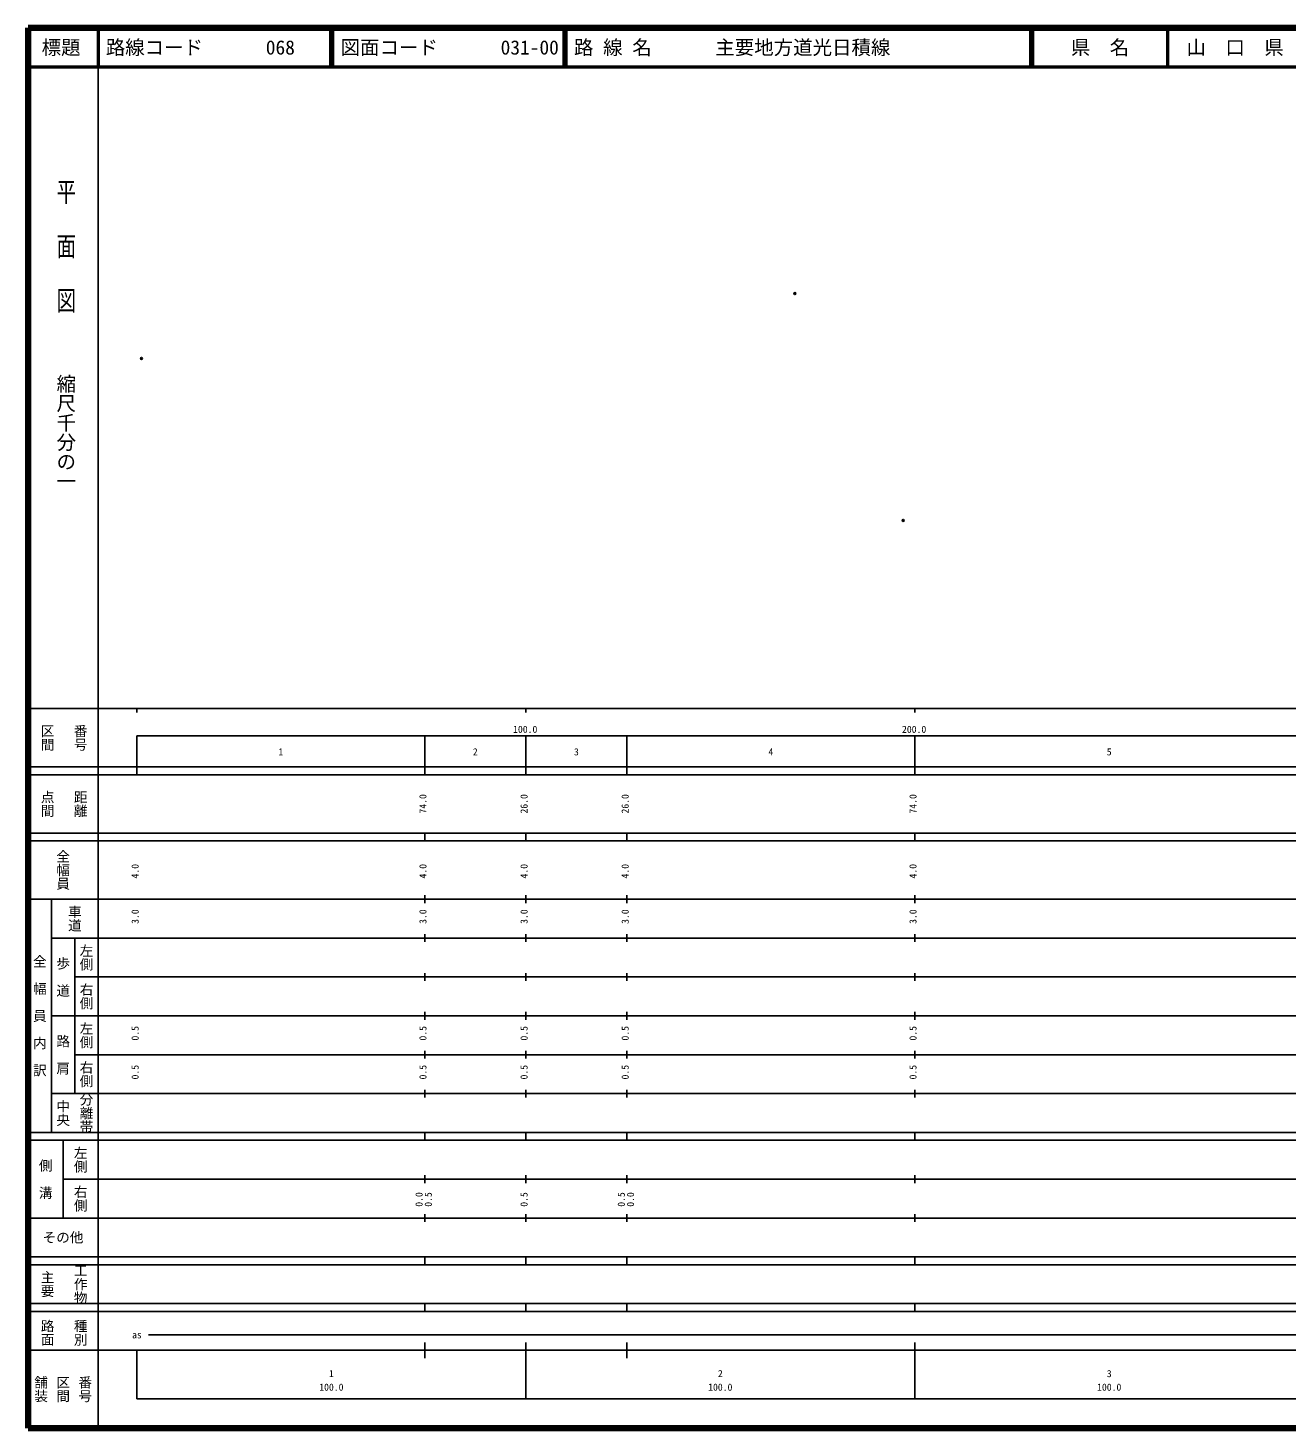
# Model space of a CAD drawing. Units: millimetres on the paper. Extents: x 40 to 680, y 20 to 380.
# Drawn here: x 40 to 363.7, y 20 to 380 of the extents above; entities that cross this region are included whole.
import ezdxf
from ezdxf.enums import TextEntityAlignment as Align

# ---------------------------------------------------------------- set-up
doc = ezdxf.new("R2010")
doc.units = ezdxf.units.MM
doc.header["$PDMODE"] = 32
doc.header["$PDSIZE"] = 0.5
doc.layers.add('M-OTRS', color=6, linetype='Continuous')
doc.layers.add('M-TTL-TXT', color=7, linetype='Continuous')
for name, color, linetype, lineweight in [('M-TTL', 2, 'Continuous', 140), ('M-TTL-BAND', 7, 'Continuous', 25), ('M-TTL-LINE', 7, 'Continuous', 50)]:
    doc.layers.add(name, color=color, linetype=linetype, lineweight=lineweight)
doc.styles.add('@ＭＳ ゴシック', font='')
doc.styles.add('ＭＳ ゴシック', font='')
doc.styles.get('@ＭＳ ゴシック').set_extended_font_data('@MS Gothic')
doc.styles.get('ＭＳ ゴシック').set_extended_font_data('MS Gothic')

msp = doc.modelspace()

# ---------------------------------------------------------------- linework, layer by layer
at = {"layer": 'M-OTRS'}
for p in [(237.202, 311.712), (69.176, 295.035), (265.042, 253.372)]:
    msp.add_point(p, dxfattribs=at)
at = {"layer": 'M-TTL'}
for p, q in [((40, 380), (40, 20)), ((680, 380), (40, 380)), ((40, 20), (680, 20))]:
    msp.add_line(p, q, dxfattribs=at)
at = {"layer": 'M-TTL-BAND'}
for p, q in [((58, 370), (58, 20)), ((40, 205), (579, 205)), ((68, 205), (68, 204)), ((168, 205), (168, 204)), ((268, 205), (268, 204)), ((68, 198), (579, 198)), ((68, 198), (68, 188)), ((142, 188), (142, 198)), ((168, 188), (168, 198)), ((194, 188), (194, 198)), ((268, 188), (268, 198)), ((40, 190), (579, 190)), ((40, 188), (579, 188)), ((40, 173), (579, 173)), ((142, 171), (142, 173)), ((168, 171), (168, 173)), ((194, 171), (194, 173)), ((268, 171), (268, 173)), ((40, 171), (579, 171)), ((40, 156), (579, 156)), ((46, 96), (46, 156)), ((142, 155), (142, 157)), ((168, 155), (168, 157)), ((194, 155), (194, 157)), ((268, 155), (268, 157)), ((46, 146), (579, 146)), ((52, 146), (52, 106)), ((142, 145), (142, 147)), ((168, 145), (168, 147)), ((194, 145), (194, 147)), ((268, 145), (268, 147)), ((142, 135), (142, 137)), ((168, 135), (168, 137)), ((194, 135), (194, 137)), ((268, 135), (268, 137)), ((52, 136), (579, 136)), ((46, 126), (579, 126)), ((142, 125), (142, 127)), ((168, 125), (168, 127)), ((194, 125), (194, 127)), ((268, 125), (268, 127)), ((52, 116), (579, 116)), ((142, 115), (142, 117)), ((168, 115), (168, 117)), ((194, 115), (194, 117)), ((268, 115), (268, 117)), ((46, 106), (579, 106)), ((142, 105), (142, 107)), ((168, 105), (168, 107)), ((194, 105), (194, 107)), ((268, 105), (268, 107)), ((40, 96), (579, 96)), ((40, 94), (579, 94)), ((49, 94), (49, 74)), ((142, 94), (142, 96)), ((168, 94), (168, 96)), ((194, 94), (194, 96)), ((268, 94), (268, 96)), ((49, 84), (579, 84)), ((142, 83), (142, 85)), ((168, 83), (168, 85)), ((194, 83), (194, 85)), ((268, 83), (268, 85)), ((40, 74), (579, 74)), ((142, 73), (142, 75)), ((168, 73), (168, 75)), ((194, 73), (194, 75)), ((268, 73), (268, 75)), ((40, 64), (579, 64)), ((40, 62), (579, 62)), ((142, 62), (142, 64)), ((168, 62), (168, 64)), ((194, 62), (194, 64)), ((268, 62), (268, 64)), ((40, 52), (579, 52)), ((142, 50), (142, 52)), ((168, 50), (168, 52)), ((194, 50), (194, 52)), ((268, 50), (268, 52)), ((40, 50), (579, 50)), ((71, 44), (565, 44)), ((40, 40), (579, 40)), ((68, 40), (68, 27.5)), ((142, 38), (142, 42)), ((168, 27.5), (168, 42)), ((194, 38), (194, 42)), ((268, 27.5), (268, 42)), ((68, 27.5), (579, 27.5))]:
    msp.add_line(p, q, dxfattribs=at)
at = {"layer": 'M-TTL-LINE'}
for p, q in [((58, 380), (58, 370)), ((117.75, 380), (117.75, 370)), ((118.25, 380), (118.25, 370)), ((177.75, 380), (177.75, 370)), ((178.25, 380), (178.25, 370)), ((297.75, 380), (297.75, 370)), ((298.25, 380), (298.25, 370)), ((333, 380), (333, 370)), ((40, 370), (680, 370))]:
    msp.add_line(p, q, dxfattribs=at)

# ---------------------------------------------------------------- texts
at = {"layer": 'M-TTL-BAND', "style": '@ＭＳ ゴシック', "width": 1.4}
msp.add_text('平  面  図', height=3.666, rotation=270, dxfattribs=at).set_placement((49.777, 306.475), align=Align.MIDDLE_RIGHT)
at = {"layer": 'M-TTL-BAND', "style": '@ＭＳ ゴシック'}
msp.add_text('縮尺千分の一', height=3.666, rotation=270, dxfattribs=at).set_placement((49.777, 261.03), align=Align.MIDDLE_RIGHT)
for s, p in [('区間', (45, 197.5)), ('番号', (53.5, 197.5)), ('点間', (45, 180.5)), ('距離', (53.5, 180.5)), ('全幅員', (49, 163.5)), ('車道', (52, 151)), ('左側', (55, 141)), ('全\u3000幅\u3000員\u3000内\u3000訳', (43, 126)), ('歩\u3000道', (49, 136)), ('右側', (55, 131)), ('左側', (55, 121)), ('路\u3000肩', (49, 116)), ('右側', (55, 111)), ('分離帯', (55, 101)), ('中央', (49, 101)), ('左側', (53.5, 89)), ('側\u3000溝', (44.5, 84)), ('右側', (53.5, 79)), ('工作物', (53.5, 57)), ('主要', (45, 57)), ('路面', (45, 44.5)), ('種別', (53.5, 44.5)), ('舗装', (43.333, 30)), ('区間', (49, 30)), ('番号', (54.667, 30))]:
    msp.add_text(s, height=2.566, rotation=270, dxfattribs=at).set_placement(p, align=Align.MIDDLE_CENTER)
at = {"layer": 'M-TTL-BAND', "style": 'ＭＳ ゴシック'}
for s, p in [('100.0', (167.844, 198.195)), ('200.0', (267.844, 198.195)), ('1', (105, 192.405)), ('2', (155, 192.405)), ('3', (181, 192.405)), ('4', (231, 192.405)), ('5', (318, 192.405)), ('as', (68, 42.5)), ('1', (118, 32.523)), ('2', (218, 32.523)), ('3', (318, 32.523)), ('100.0', (118, 29.033)), ('100.0', (218, 29.033)), ('100.0', (318, 29.033))]:
    msp.add_text(s, height=1.833, dxfattribs=at).set_placement(p, align=Align.BOTTOM_CENTER)
for s, p in [('74.0', (143, 180.5)), ('26.0', (169, 180.5)), ('26.0', (195, 180.5)), ('74.0', (269, 180.5)), ('4.0', (69, 163.174)), ('4.0', (143, 163.174)), ('4.0', (169, 163.174)), ('4.0', (195, 163.174)), ('4.0', (269, 163.174)), ('3.0', (69, 151.5)), ('3.0', (143, 151.5)), ('3.0', (169, 151.5)), ('3.0', (195, 151.5)), ('3.0', (269, 151.5)), ('0.5', (69, 121.5)), ('0.5', (143, 121.5)), ('0.5', (169, 121.5)), ('0.5', (195, 121.5)), ('0.5', (269, 121.5)), ('0.5', (69, 111.5)), ('0.5', (143, 111.5)), ('0.5', (169, 111.5)), ('0.5', (195, 111.5)), ('0.5', (269, 111.5)), ('0.0', (142, 78.764)), ('0.5', (144.37, 78.764)), ('0.5', (169, 78.764)), ('0.5', (194, 78.764)), ('0.0', (196.37, 78.764))]:
    msp.add_text(s, height=1.833, rotation=90, dxfattribs=at).set_placement(p, align=Align.BOTTOM_CENTER)
msp.add_text('その他', height=2.566, dxfattribs=at).set_placement((49, 69), align=Align.MIDDLE_CENTER)
at = {"layer": 'M-TTL-TXT', "style": 'ＭＳ ゴシック'}
for s, p in [('標題', (48.5, 375)), ('県\u3000名', (315.625, 375)), ('山\u3000口\u3000県', (350.375, 375))]:
    msp.add_text(s, height=3.666, dxfattribs=at).set_placement(p, align=Align.MIDDLE_CENTER)
for s, p in [('路線コード', (60, 375)), ('068', (101.142, 375)), ('068', (101.142, 375)), ('068', (101.142, 375)), ('図面コード', (120.38, 375)), ('031-00', (161.521, 375)), ('路 線 名', (180.38, 375)), ('主要地方道光日積線', (216.734, 375))]:
    msp.add_text(s, height=3.666, dxfattribs=at).set_placement(p, align=Align.MIDDLE_LEFT)

doc.saveas('drawing.dxf')
